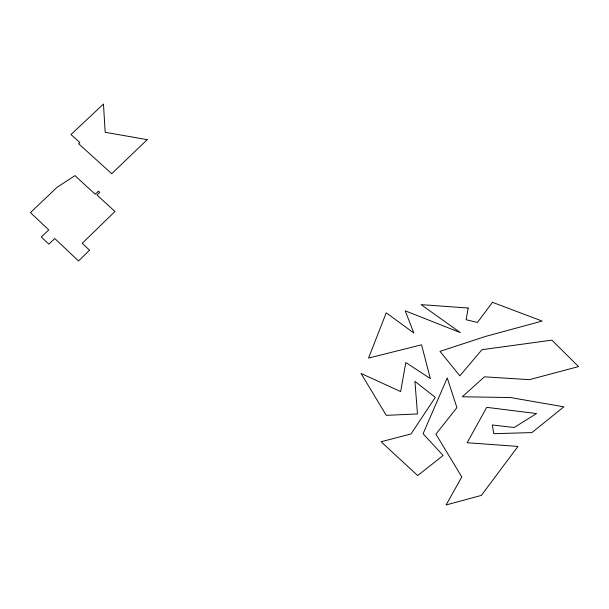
<?xml version="1.0" encoding="UTF-8"?>
<svg xmlns="http://www.w3.org/2000/svg" width="609" height="609" viewBox="0 0 609 609"><rect width="100%" height="100%" fill="white"/><g stroke="black" fill="none" stroke-linecap="round" stroke-linejoin="round"><path stroke-width="0.91" d="M468.176 308.025L466.129 319.733L477.464 322.435L492.506 302.315L542.139 321.072L485.639 336.404L439.995 351.363L459.833 375.837L481.955 349.688L551.868 340.142L578.55 366.603L529.343 379.666L484.467 376.834L462.284 396.764L510.471 397.555L563.865 406.82L531.908 432.588L493.792 433.684L492.3 424.968L514.133 427.51L536.537 413.557L486.743 407.345L467.156 442.735L517.97 446.42L481.361 495.406L446.092 504.968L461.797 476.916L435.922 434.133L456.902 407.619L447.25 377.938L423.095 433.73L443.116 455.479L417.667 475.576L381.089 441.738L410.991 433.966L435.283 397.365L414.935 381.348L417.485 413.937L386.281 415.346L361.008 373.424L400.653 391.579L405.822 362.522L430.357 378.6L421.55 344.816L368.529 358.084L386.243 312.828L413.823 333.009L405.206 310.818L460.282 332.59L421.101 304.629L468.176 308.025M89.576 250.23L78.531 261.002L54.749 238.515L48.887 244.163L41.343 237L48.758 229.898L30.45 212.594L57.071 187.306L74.937 175.628L95.232 194.263L98.43 191.188L99.709 192.36L96.976 194.994L114.964 211.513L82.215 243.318L89.576 250.23M147.211 139.636L111.721 173.725L78.637 143.739L79.87 142.575L71.002 134.543L103.469 104.032L105.174 132.298L147.211 139.636"/></g></svg>
